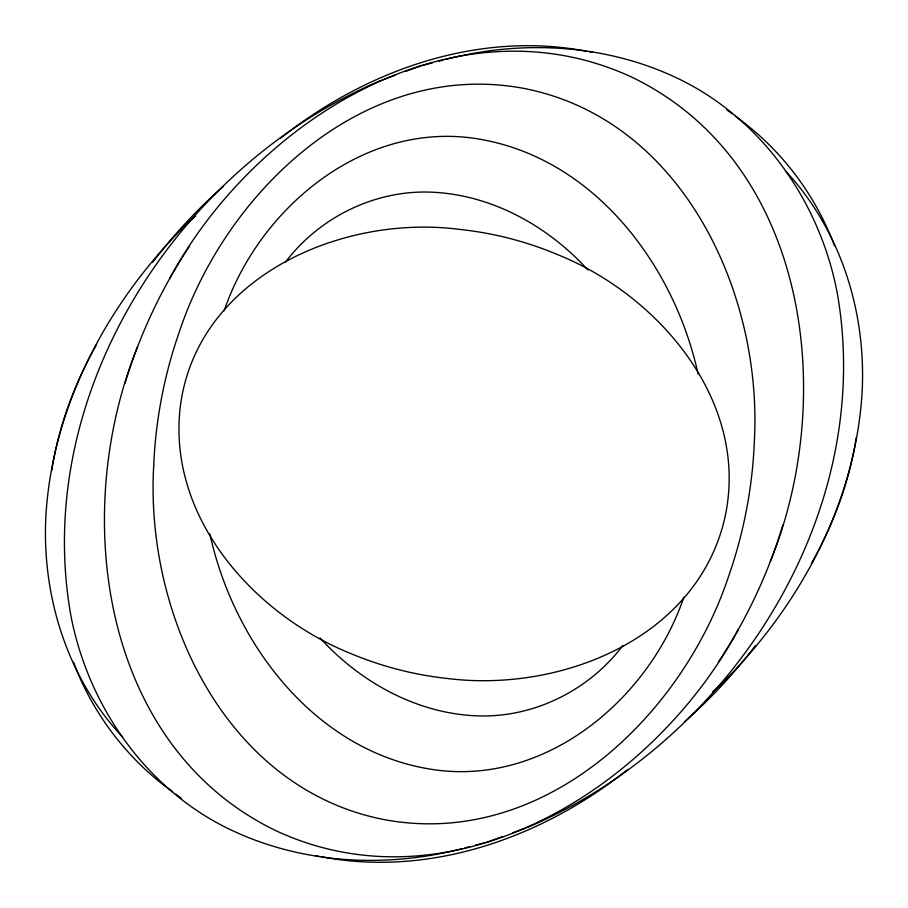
<?xml version="1.0" encoding="UTF-8"?>
<svg xmlns="http://www.w3.org/2000/svg" width="908" height="908" viewBox="0 0 908 908"><rect width="100%" height="100%" fill="white"/><g stroke="black" fill="none" stroke-linecap="round" stroke-linejoin="round"><path stroke-width="1.36" d="M51.756 470.48C58.623 426.215 74.558 383.448 96.577 344.529M856.244 437.52C849.377 481.785 833.442 524.552 811.423 563.471M137.664 346.516C70.234 512.339 100.107 746.376 276.588 831.024C454.295 913.039 653.669 786.884 738.454 629.233M770.336 561.485C837.766 395.661 807.893 161.624 631.412 76.976C453.705 -5.039 254.331 121.116 169.546 278.767M224.14 310.82C259.665 206.502 366.208 118.846 480.536 139.344C594.865 159.399 674.428 265.511 698.093 373.983M683.86 597.18C648.335 701.498 541.792 789.154 427.464 768.656C313.135 748.601 233.572 642.489 209.907 534.018M285.271 262.378C318.992 217.636 374.38 190.056 430.608 192.133C491.126 194.346 547.762 225.82 587.964 270.062M622.729 645.622C589.008 690.364 533.62 717.944 477.392 715.867C416.874 713.654 360.238 682.18 320.036 637.938M152.533 262.446C173.598 234.922 197.218 209.181 223.391 186.424M755.467 645.554C734.402 673.078 710.782 698.82 684.609 721.576M194.868 216.047A544.164 544.164 0 0 0 187.831 222.823C109.528 299.992 53.129 403.186 45.99 514.178C41.314 593.753 66.284 675.779 120.639 735.003L122.58 736.899M713.132 691.953A544.164 544.164 0 0 0 720.169 685.177C798.472 608.008 854.871 504.814 862.01 393.822C866.686 314.247 841.716 232.221 787.361 172.997L785.42 171.101M187.831 222.823L195.061 216.252M712.939 691.748L720.169 685.177M280.266 138.527C364.959 70.745 477.846 30.305 586.466 51.234M627.734 769.473C543.041 837.255 430.154 877.695 321.534 856.766M380.452 80.619C178.24 166.743 31.666 393.243 70.767 615.011C87.792 704.79 144.724 787.52 227.522 828.266C299.822 863.792 384.833 868.718 462.251 848.605M527.548 827.381C729.76 741.257 876.334 514.757 837.233 292.989C820.208 203.21 763.276 120.48 680.478 79.734C608.178 44.208 523.167 39.282 445.749 59.395M381.78 80.131L395.025 75.273M405.626 71.391L420.211 66.046M487.789 841.954L502.374 836.609M512.975 832.727L526.22 827.869M421.55 65.694L432.31 62.902M439.029 61.142L443.059 60.098M464.941 847.902L468.971 846.858M475.69 845.098L486.45 842.306M589.213 51.688L591.971 52.142M316.029 855.858L318.787 856.312M726.672 109.72L732.166 113.863M735.457 116.349C780.347 148.299 815.191 194.176 834.475 245.727M172.543 791.651C127.653 759.701 92.809 713.824 73.525 662.273M175.834 794.137L181.328 798.28M782.866 524.96A519.308 519.308 0 0 1 718.341 662.091M125.134 383.04A519.308 519.308 0 0 1 189.659 245.909M153.702 465.668C144.985 614.727 225.683 788.768 384.254 819.618C543.052 849.309 682.146 717.195 728.92 575.388A463.534 463.534 0 0 0 754.298 442.332C763.015 293.273 682.317 119.232 523.746 88.382C364.948 58.691 225.854 190.805 179.08 332.612A463.534 463.534 0 0 0 153.702 465.668M180.567 404.446C165.982 515.551 252.617 613.967 350.511 653.442A346.572 346.572 0 0 0 448.609 678.628C559.43 692.134 693.088 640.083 723.551 523.212C753.163 406.114 661.103 296.121 557.489 254.558A346.572 346.572 0 0 0 459.391 229.372C342.452 214.174 198.557 276.191 180.567 404.446"/></g></svg>
